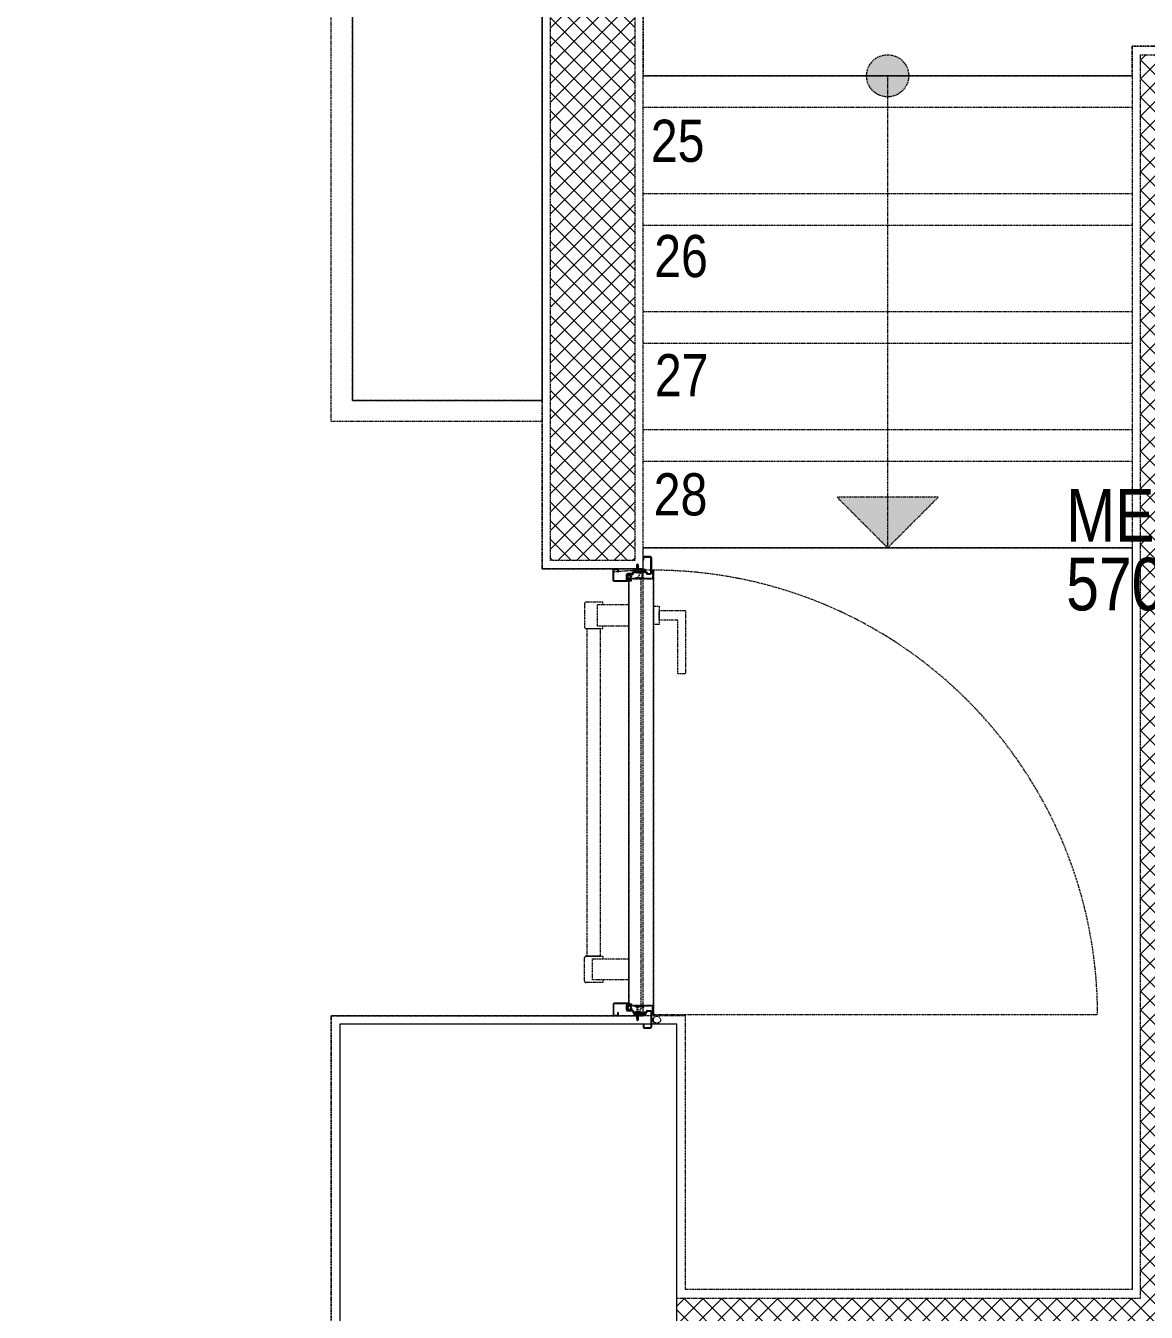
# Model space of a CAD drawing. Extents: x -1457 to 23780, y -2071 to 4205.
# Drawn here: x 21743 to 22008.9, y 2376.6 to 2681.9 of the extents above; entities that cross this region are included whole.
import ezdxf

# ---------------------------------------------------------------- set-up
doc = ezdxf.new("R2010")
doc.units = 0
doc.header["$MEASUREMENT"] = 0
doc.linetypes.add('HIDDEN', pattern=[0.375, 0.25, -0.125])
doc.layers.get('0').update_dxf_attribs({"color": 9, "lineweight": 9})
doc.layers.add('1-MERDIVEN-Y-TEXT', color=181, linetype='Continuous')
for name, color, linetype, lineweight in [('10', 9, 'Continuous', 9), ('14', 9, 'Continuous', 9), ('M-TEFRIS2-015', 129, 'Continuous', 9)]:
    doc.layers.add(name, color=color, linetype=linetype, lineweight=lineweight)
doc.styles.add('LUCIDASANS', font='arial.ttf', dxfattribs={"width": 0.8})
doc.styles.add('MuuM_TEXT-STANDART', font='ARIALN.TTF')

# ---------------------------------------------------------------- blocks, each defined once
blk = doc.blocks.new('p-kolon_80x80')
blk.add_lwpolyline([(-40, -40), (40, -40), (40, 40), (-40, 40)], close=True)
blk = doc.blocks.new('*U11')
at = {"ltscale": 15}
for p, q in [((-24.9, 0.9), (-25.7, 0)), ((-24.9, -0.9), (-25.7, 0)), ((-22.9, 1.5), (-24.9, 0.9)), ((-22.9, 1.5), (-22.9, -1.5)), ((-21.2, -2.7), (-18.1, 2.8)), ((-21, -2.7), (-17.9, 2.7)), ((-19.7, -2.7), (-16.6, 2.8)), ((-19.5, -2.7), (-16.4, 2.7)), ((-18.5, 1.5), (-18.3, 2)), ((-18.2, -2.7), (-15.1, 2.8)), ((-18, -2.7), (-14.9, 2.7)), ((-17, 1.5), (-16.8, 2)), ((-16.7, -2.7), (-13.6, 2.8)), ((-16.5, -2.7), (-13.4, 2.7)), ((-15.5, 1.5), (-15.3, 2)), ((-15.2, -2.7), (-12.1, 2.8)), ((-15, -2.7), (-11.9, 2.7)), ((-14, 1.5), (-13.8, 2)), ((-13.7, -2.7), (-10.6, 2.8)), ((-13.5, -2.7), (-10.4, 2.7)), ((-12.5, 1.5), (-12.3, 2)), ((-12.2, -2.7), (-9.1, 2.8)), ((-12, -2.7), (-8.9, 2.7)), ((-11, 1.5), (-10.8, 2)), ((-10.7, -2.7), (-7.6, 2.8)), ((-10.5, -2.7), (-7.4, 2.7)), ((-9.5, 1.5), (-9.3, 2)), ((-9.2, -2.7), (-6.1, 2.8)), ((-9, -2.7), (-5.9, 2.7)), ((-8, 1.5), (-7.8, 2)), ((-7.7, -2.7), (-4.6, 2.8)), ((-7.5, -2.7), (-4.4, 2.7)), ((-6.5, 1.5), (-6.3, 2)), ((-6.2, -2.7), (-3.1, 2.8)), ((-6, -2.7), (-2.9, 2.7)), ((-5, 1.5), (-4.8, 2)), ((-4.7, -2.7), (-1.6, 2.8)), ((-4.5, -2.7), (-1.4, 2.7)), ((-3.5, 1.5), (-3.3, 2)), ((-2, 1.5), (-1.8, 2)), ((-0.5, 4.2), (-1.5, 1.5)), ((0, 0.5), (-0.6, 0.5)), ((-24.9, -0.9), (-22.9, -1.5)), ((-8.6, -1.5), (-22.9, -1.5)), ((-21.2, -2.7), (-20.9, -1.5)), ((-20.3, -1.5), (-19.1, -1.5)), ((-19.7, -2.7), (-19.4, -1.5)), ((-18.8, -1.5), (-17.6, -1.5)), ((-18.2, -2.7), (-17.9, -1.5)), ((-17.3, -1.5), (-16.1, -1.5)), ((-16.7, -2.7), (-16.4, -1.5)), ((-15.8, -1.5), (-14.6, -1.5)), ((-15.2, -2.7), (-14.9, -1.5)), ((-14.3, -1.5), (-13.1, -1.5)), ((-13.7, -2.7), (-13.4, -1.5)), ((-12.8, -1.5), (-11.6, -1.5)), ((-12.2, -2.7), (-11.9, -1.5)), ((-11.3, -1.5), (-10.1, -1.5)), ((-10.7, -2.7), (-10.4, -1.5)), ((-9.8, -1.5), (-8.6, -1.5)), ((-9.2, -2.7), (-8.9, -1.5)), ((-8.3, -1.5), (-7.1, -1.5)), ((-7.7, -2.7), (-7.4, -1.5)), ((-6.8, -1.5), (-5.6, -1.5)), ((-6.2, -2.7), (-5.9, -1.5)), ((-5.3, -1.5), (-4.1, -1.5)), ((-4.7, -2.7), (-4.4, -1.5)), ((-3.8, -1.5), (-2.1, -1.5)), ((-0.5, -4.2), (-1.5, -1.5)), ((0, -0.5), (-0.6, -0.5))]:
    blk.add_line(p, q, dxfattribs=at)
for p, q in [((-6.9, 1.5), (-22.9, 1.5)), ((-17.4, 1.5), (-18.6, 1.5)), ((-15.9, 1.5), (-17.1, 1.5)), ((-14.4, 1.5), (-15.6, 1.5)), ((-12.9, 1.5), (-14.1, 1.5)), ((-11.4, 1.5), (-12.6, 1.5)), ((-9.9, 1.5), (-11.1, 1.5)), ((-8.4, 1.5), (-9.6, 1.5)), ((-6.9, 1.5), (-8.1, 1.5)), ((-5.4, 1.5), (-6.6, 1.5)), ((-3.9, 1.5), (-5.1, 1.5)), ((-2.4, 1.5), (-3.6, 1.5)), ((-1.5, 1.5), (-2.1, 1.5)), ((0, 0.5), (0, 4.1)), ((-1.5, -1.5), (-2.1, -1.5)), ((0, -0.5), (0, -4.1))]:
    blk.add_line(p, q)
for centre, radius, start, end in [((-26, 3.9), 3.92, 274.361, 322.1025), ((-26, -3.9), 3.92, 37.8975, 85.639), ((-18, 2.8), 0.0971, 330.3204, 150.3204), ((-16.5, 2.8), 0.0971, 330.3204, 150.3204), ((-15, 2.8), 0.0971, 330.3204, 150.3204), ((-13.5, 2.8), 0.0971, 330.3204, 150.3204), ((-12, 2.8), 0.0971, 330.3204, 150.3204), ((-10.5, 2.8), 0.0971, 330.3204, 150.3204), ((-9, 2.8), 0.0971, 330.3204, 150.3204), ((-7.5, 2.8), 0.0971, 330.3204, 150.3204), ((-6, 2.8), 0.0971, 330.3204, 150.3204), ((-4.5, 2.8), 0.0971, 330.3204, 150.3204), ((-3, 2.8), 0.0971, 330.3204, 150.3204), ((-1.5, 2.8), 0.0971, 330.3204, 150.3204), ((-0.6, 0), 0.486, 90, 270), ((-0.3, 4.1), 0.25, 0, 150.0864), ((-21.1, -2.7), 0.0971, 150.3204, 330.3204), ((-19.6, -2.7), 0.0971, 150.3204, 330.3204), ((-18.1, -2.7), 0.0971, 150.3204, 330.3204), ((-16.6, -2.7), 0.0971, 150.3204, 330.3204), ((-15.1, -2.7), 0.0971, 150.3204, 330.3204), ((-13.6, -2.7), 0.0971, 150.3204, 330.3204), ((-12.1, -2.7), 0.0971, 150.3204, 330.3204), ((-10.6, -2.7), 0.0971, 150.3204, 330.3204), ((-9.1, -2.7), 0.0971, 150.3204, 330.3204), ((-7.6, -2.7), 0.0971, 150.3204, 330.3204), ((-6.1, -2.7), 0.0971, 150.3204, 330.3204), ((-4.6, -2.7), 0.0971, 150.3204, 330.3204), ((-0.3, -4.1), 0.25, 209.9136, 0)]:
    blk.add_arc(centre, radius, start, end, dxfattribs=at)
blk = doc.blocks.new('conta')
at = {"ltscale": 10}
for p, q in [((-2649.88, 5344.46), (-2649.78, 5344.3)), ((-2649.87, 5345.53), (-2649.81, 5345.61)), ((-2649.72, 5345.4), (-2649.28, 5345.4)), ((-2649.25, 5345.41), (-2649.09, 5345.51)), ((-2648.83, 5344.87), (-2648.56, 5345.24)), ((-2648.77, 5345.12), (-2648.63, 5345.3)), ((-2648.56, 5345.31), (-2648.56, 5345.31)), ((-2649.78, 5344.3), (-2649.74, 5344.3)), ((-2648.97, 5344.05), (-2648.78, 5343.8)), ((-2648.87, 5344.09), (-2648.7, 5343.86)), ((-2648.71, 5343.79), (-2648.71, 5343.79))]:
    blk.add_line(p, q, dxfattribs=at)
for centre, radius, start, end in [((-2653.03, 5345), 3.19, 350.4674, 8.9372), ((-2649.87, 5344.47), 0.02, 170.4674, 213.7451), ((-2649.83, 5345.5), 0.05, 140.6345, 188.9372), ((-2649.74, 5345.58), 0.0696, 22.2428, 159.258), ((-2650.94, 5345.01), 1.24, 340.3382, 16.7772), ((-2649.74, 5344.58), 0.03, 160.3382, 273.2666), ((-2649.72, 5345.37), 0.03, 90, 196.7772), ((-2649.56, 5341.55), 3.01, 80.4362, 93.2666), ((-2649.28, 5345.45), 0.05, 270, 303.0062), ((-2649.08, 5345.49), 0.03, 4.7972, 123.0062), ((-2649.06, 5344.54), 0.03, 260.4362, 338.7066), ((-2650.22, 5344.99), 1.27, 338.7066, 23.0418), ((-2649.01, 5345.57), 0.05, 18.7951, 42.1429), ((-2651.17, 5344.83), 2.33, 7.5897, 18.7951), ((-2658.2, 5345.19), 9.36, 353.6857, 357.8537), ((-2648.81, 5345.15), 0.05, 187.5897, 322.7347), ((-2648.79, 5344.84), 0.05, 142.7347, 180.2669), ((-2648.59, 5345.27), 0.05, 52.7347, 142.7347), ((-2648.59, 5345.27), 0.05, 322.7347, 52.7347), ((-2649.22, 5344.14), 0.231, 353.9571, 81.9004), ((-2648.89, 5344.11), 0.1, 173.9571, 217.2653), ((-2648.79, 5344.15), 0.1, 173.6857, 217.2653), ((-2648.74, 5343.83), 0.05, 217.2653, 307.2653), ((-2648.74, 5343.83), 0.05, 307.2653, 37.2653)]:
    blk.add_arc(centre, radius, start, end, dxfattribs=at)
for points, knots in [([(-2649.74, 5344.31), (-2649.74, 5344.34), (-2649.7, 5344.52), (-2649.59, 5344.33), (-2649.34, 5344.36), (-2649.23, 5344.37), (-2649.18, 5344.37)], [0, 0, 0, 0, 0.1008757, 0.3841126, 0.5436166, 0.6906785, 0.6906785, 0.6906785, 0.6906785]), ([(-2648.98, 5345.6), (-2649, 5345.63), (-2649.09, 5345.71), (-2649.23, 5345.44), (-2649.32, 5345.74), (-2649.39, 5345.46), (-2649.51, 5345.75), (-2649.59, 5345.5), (-2649.65, 5345.57), (-2649.68, 5345.61)], [0.0086373, 0.0086373, 0.0086373, 0.0086373, 0.1097304, 0.3133405, 0.4430081, 0.5658764, 0.7165186, 0.8527974, 0.9648495, 0.9648495, 0.9648495, 0.9648495])]:
    blk.add_open_spline(points, degree=3, knots=knots, dxfattribs=at)
blk = doc.blocks.new('p-yn_sackasa')
at = {"layer": '10', "linetype": 'Continuous'}
for p, q in [((0, 6.16), (0, 6.9)), ((0.01, 6.9), (0.01, 6.15)), ((0.14, 6.9), (0.14, 6.16)), ((0.15, 6.9), (0.15, 6.16)), ((2.69, 7.16), (0.26, 7.16)), ((2.69, 7.15), (0.26, 7.15)), ((2.69, 7.02), (0.26, 7.02)), ((0.26, 7.01), (2.69, 7.01)), ((2.8, 3.29), (2.8, 6.9)), ((2.81, 3.29), (2.81, 6.9)), ((2.94, 3.29), (2.94, 6.9)), ((2.95, 3.29), (2.95, 6.9)), ((0.26, 6.05), (0.76, 6.05)), ((0.75, 6.04), (0.26, 6.04)), ((0.26, 5.91), (0.75, 5.91)), ((0.76, 5.9), (0.26, 5.9)), ((0.75, 5.91), (0.75, 6.04)), ((0.76, 5.9), (0.76, 6.05)), ((1.11, 2.52), (1.11, 3.73)), ((1.12, 2.52), (1.12, 3.73)), ((1.25, 3.73), (1.25, 2.52)), ((1.26, 2.52), (1.26, 3.73)), ((1.37, 3.98), (2.49, 3.98)), ((2.49, 3.97), (1.37, 3.97)), ((1.37, 3.84), (2.49, 3.84)), ((2.49, 3.83), (1.37, 3.83)), ((2.6, 3.69), (2.5, 3.36)), ((2.51, 3.35), (2.61, 3.69)), ((2.73, 3.65), (2.63, 3.32)), ((2.74, 3.64), (2.64, 3.31)), ((-2.19, 0), (-2.19, -0.15)), ((0.67, -0.71), (0.67, 2.27)), ((0.69, -0.71), (0.69, 2.27)), ((0.81, -0.71), (0.81, 2.27)), ((0.83, -0.71), (0.83, 2.27)), ((0.92, 2.33), (0.95, 2.32)), ((0.93, 2.34), (0.95, 2.33)), ((1.01, 2.46), (0.99, 2.47)), ((0.99, 2.46), (1.01, 2.45)), ((-2.95, -0.25), (-2.95, -1.75)), ((-2.94, -1.75), (-2.94, -0.25)), ((-2.81, -0.25), (-2.81, -1.75)), ((-2.8, -0.25), (-2.8, -1.75)), ((-2.19, 0), (-2.7, 0)), ((-2.2, -0.01), (-2.7, -0.01)), ((-2.2, -0.14), (-2.7, -0.14)), ((-2.19, -0.15), (-2.7, -0.15)), ((1.01, -1.85), (-2.7, -1.85)), ((1.01, -1.86), (-2.7, -1.86)), ((-2.7, -1.99), (1.01, -1.99)), ((1.01, -2), (-2.7, -2)), ((-2.2, -0.14), (-2.2, -0.01)), ((0.92, -0.77), (0.95, -0.76)), ((0.93, -0.78), (0.95, -0.77)), ((0.99, -0.89), (1.01, -0.88)), ((1.01, -0.89), (0.99, -0.91)), ((1.11, -0.96), (1.11, -1.75)), ((1.12, -0.96), (1.12, -1.75)), ((1.25, -0.96), (1.25, -1.75)), ((1.26, -0.96), (1.26, -1.75))]:
    blk.add_line(p, q, dxfattribs=at)
for points in [[(0.15, 2.14), (0.67, 2.14), (0.67, -0.54), (0.15, -0.54)], [(0.15, 2.14), (0.41, 2.14), (0.41, -0.54), (0.15, -0.54)]]:
    blk.add_lwpolyline(points, close=True, dxfattribs=at)
for centre, radius, start, end in [((0.26, 6.9), 0.261, 90, 180), ((0.26, 6.16), 0.261, 180, 270), ((0.26, 6.9), 0.249, 90, 180), ((0.26, 6.16), 0.249, 181.345, 271.3502), ((0.26, 6.9), 0.122, 90, 180), ((0.26, 6.16), 0.122, 180, 270), ((0.26, 6.9), 0.11, 90, 180), ((0.26, 6.16), 0.11, 180, 270), ((2.69, 6.9), 0.261, 0, 90), ((2.69, 6.9), 0.249, 0, 90), ((2.69, 6.9), 0.122, 0, 90), ((2.69, 6.9), 0.11, 0, 90), ((1.37, 3.73), 0.253, 90, 180), ((1.37, 3.73), 0.24, 90, 180), ((1.37, 3.73), 0.114, 90, 180), ((1.37, 3.73), 0.101, 90, 180), ((2.49, 3.72), 0.261, 342.8602, 90), ((2.49, 3.72), 0.249, 342.8613, 90), ((2.49, 3.72), 0.122, 342.8607, 90), ((2.49, 3.72), 0.11, 342.8621, 90), ((2.72, 3.29), 0.232, 162.8601, 0), ((2.72, 3.29), 0.219, 162.8613, 0), ((2.72, 3.29), 0.0927, 162.8605, 0), ((2.72, 3.29), 0.0801, 162.8624, 0), ((0.89, 2.27), 0.219, 63.2153, 180), ((0.89, 2.27), 0.206, 63.2169, 180), ((0.89, 2.27), 0.0801, 63.215, 180), ((0.89, 2.27), 0.0674, 63.2144, 180), ((1.04, 2.52), 0.206, 243.2197, 0), ((1.04, 2.52), 0.219, 243.2148, 0), ((1.04, 2.52), 0.0801, 243.2203, 0), ((1.04, 2.52), 0.0674, 243.2129, 0), ((-2.7, -0.25), 0.253, 90, 180), ((-2.7, -1.75), 0.253, 180, 270), ((-2.7, -0.25), 0.24, 90, 180), ((-2.7, -1.75), 0.24, 180, 270), ((-2.7, -0.25), 0.114, 90, 180), ((-2.7, -1.75), 0.114, 180, 270), ((-2.7, -0.25), 0.101, 90, 180), ((-2.7, -1.75), 0.101, 180, 270), ((0.89, -0.71), 0.219, 180, 296.785), ((0.89, -0.71), 0.206, 180, 296.7851), ((0.89, -0.71), 0.0801, 180, 296.785), ((0.89, -0.71), 0.0674, 180, 180.5245), ((0.89, -0.71), 0.0674, 180, 296.7871), ((1.04, -0.96), 0.219, 0, 116.7854), ((1.04, -0.96), 0.206, 0, 116.7836), ((1.04, -0.96), 0.0801, 0, 116.7811), ((1.04, -0.96), 0.0674, 0, 116.7871), ((1.01, -1.75), 0.114, 270, 0), ((1.01, -1.75), 0.24, 270, 0), ((1.01, -1.75), 0.101, 270, 0), ((1.01, -1.75), 0.253, 270, 0)]:
    blk.add_arc(centre, radius, start, end, dxfattribs=at)
at = {"layer": '10', "xscale": 0.0842696629213483, "yscale": 0.0842696629213483, "zscale": 0.0842696629213483}
blk.add_blockref('*U11', (0.95, 1.35), dxfattribs=at)
at = {"layer": '14', "xscale": -0.7887640449438696, "yscale": 0.7887640449438696, "zscale": 0.7887640449438204, "rotation": 90}
blk.add_blockref('conta', (4217.78, -2086.42), dxfattribs=at)

msp = doc.modelspace()

# ---------------------------------------------------------------- hatches: boundary and pattern name
at = {"layer": 'M-TEFRIS2-015', "linetype": 'HIDDEN', "lineweight": 0}
h = msp.add_hatch(dxfattribs=at)
h.set_pattern_fill('ANSI37', color=256, scale=25, style=0)
h.set_pattern_definition([(45, (50, 0), (-2.2097087, 2.2097087), []), (135, (50, 0), (-2.2097087, -2.2097087), [])])
h.paths.add_polyline_path([(21887.5, 2555), (21867.5, 2555), (21867.5, 2745), (21887.5, 2745)])
h = msp.add_hatch(dxfattribs=at)
h.set_pattern_fill('ANSI37', color=256, scale=25, style=0)
h.set_pattern_definition([(45, (-10, 0), (-2.2097087, 2.2097087), []), (135, (-10, 0), (-2.2097087, -2.2097087), [])])
h.paths.add_polyline_path([(22047.5, 2365), (21897.5, 2365), (21897.5, 2380), (22007.5, 2380), (22007.5, 2675), (22022.5, 2675), (22022.5, 2490), (22137.5, 2490), (22137.5, 2475), (22022.5, 2475), (22022.5, 2380), (22417.5, 2380), (22417.5, 2475), (22437.5, 2475), (22437.5, 2380), (22567.5, 2380), (22567.5, 2365), (22067.5, 2365)])
h = msp.add_hatch(color=256, dxfattribs=at)
h.dxf.hatch_style = 1
edge = h.paths.add_edge_path()
edge.add_arc((21947.5, 2670), 5, -90, 270)
h = msp.add_hatch(color=256, dxfattribs=at)
h.dxf.hatch_style = 1
h.paths.add_polyline_path([(21959.5, 2570.02), (21935.5, 2570.02), (21947.5, 2558)])

# ---------------------------------------------------------------- linework, layer by layer
for p, q in [((21865.5, 2553), (21865.5, 2743)), ((21889.5, 2553), (21865.5, 2553)), ((21888.82, 2552), (21888.17, 2551)), ((21888.82, 2552), (21888.17, 2551)), ((21889.22, 2551), (21889.22, 2552)), ((21889.22, 2551), (21889.22, 2552)), ((21889.42, 2551), (21889.42, 2552)), ((21889.42, 2551), (21889.42, 2552)), ((21889.5, 2447), (21889.5, 2553)), ((21891.74, 2552.6), (21891.74, 2550.75)), ((21891.96, 2552.7), (21891.84, 2552.7)), ((21891.91, 2552.55), (21891.89, 2552.55)), ((21891.89, 2552.54), (21891.89, 2550.65)), ((21891.91, 2447.45), (21891.91, 2552.54)), ((21892.06, 2447.4), (21892.06, 2552.6)), ((21886.06, 2449.4), (21886.06, 2550.6)), ((21891.69, 2550.7), (21886.16, 2550.7)), ((21886.21, 2449.5), (21886.21, 2550.5)), ((21891.79, 2550.55), (21886.26, 2550.55)), ((21887.74, 2551), (21888.17, 2551)), ((21887.74, 2550.7), (21887.74, 2551)), ((21887.74, 2551), (21888.17, 2551)), ((21887.74, 2550.7), (21887.74, 2551)), ((21888.17, 2550.7), (21887.74, 2550.7)), ((21888.17, 2550.7), (21887.74, 2550.7)), ((21888.17, 2551), (21889.67, 2551)), ((21888.17, 2551), (21889.67, 2551)), ((21889.67, 2550.7), (21888.17, 2550.7)), ((21889.67, 2550.7), (21888.17, 2550.7)), ((21889.67, 2551), (21889.67, 2550.7)), ((21889.67, 2551), (21889.67, 2550.7)), ((21891.69, 2449.3), (21886.16, 2449.3)), ((21891.79, 2449.45), (21886.26, 2449.45)), ((21887.74, 2449.3), (21889.24, 2449.3)), ((21887.74, 2449), (21887.74, 2449.3)), ((21889.24, 2449), (21887.74, 2449)), ((21887.99, 2449), (21887.99, 2448)), ((21888.19, 2449), (21888.19, 2448)), ((21888.59, 2448), (21889.24, 2449)), ((21889.24, 2449.3), (21889.67, 2449.3)), ((21889.67, 2449), (21889.24, 2449)), ((21889.67, 2449.3), (21889.67, 2449)), ((21891.74, 2447.4), (21891.74, 2449.25)), ((21891.89, 2447.45), (21891.89, 2449.35)), ((21815.5, 2371), (21815.5, 2447)), ((21815.5, 2447), (21889.5, 2447)), ((21891.5, 2446.16), (21891.93, 2446.16)), ((21891.5, 2446.16), (21891.93, 2446.16)), ((21891.5, 2445.95), (21891.93, 2445.95)), ((21891.5, 2445.95), (21891.93, 2445.95)), ((21891.66, 2445.78), (21891.66, 2445.95)), ((21891.66, 2445.78), (21891.66, 2445.95)), ((21891.66, 2445.78), (21891.79, 2445.78)), ((21891.66, 2445.78), (21891.79, 2445.78)), ((21891.96, 2447.3), (21891.84, 2447.3)), ((21891.91, 2447.45), (21891.89, 2447.45)), ((21892.23, 2445.4), (21892.12, 2445.27)), ((21892.23, 2445.4), (21892.12, 2445.27))]:
    msp.add_line(p, q, dxfattribs=at)
for points in [[(21743, 2819.3), (21743, 2803), (21745, 2803), (21815.5, 2803), (21815.5, 2743), (21865.5, 2743), (21865.5, 2553), (21889.5, 2553), (21889.5, 2743), (21899.5, 2743), (21899.5, 2803), (22005.5, 2803), (22005.5, 2783), (22024.5, 2783)], [(21865.5, 2588), (21815.5, 2588), (21815.5, 2743)], [(21865.5, 2593), (21820.5, 2593), (21820.5, 2743)], [(21820.5, 2743), (21820.5, 2593), (21865.5, 2593), (21865.5, 2743), (21820.5, 2743)], [(22024.5, 2677), (22005.5, 2677), (22005.5, 2382), (21899.5, 2382), (21899.5, 2447), (21839.5, 2447), (21839.5, 2447), (21815.5, 2447), (21815.5, 2370)], [(22005.5, 2670), (21889.5, 2670)], [(21947.5, 2670), (21947.5, 2558)], [(22005.5, 2662.5), (21889.5, 2662.5)], [(22005.5, 2642), (21889.5, 2642)], [(22005.5, 2634.5), (21889.5, 2634.5)], [(22005.5, 2614), (21889.5, 2614)], [(22005.5, 2606.5), (21889.5, 2606.5)], [(22005.5, 2586), (21889.5, 2586)], [(22005.5, 2578.5), (21889.5, 2578.5)], [(22005.5, 2558), (21889.5, 2558)], [(21889.02, 2449.45), (21889.02, 2550.55)], [(21892.06, 2544.2), (21893.31, 2544.2), (21893.31, 2539.8), (21892.06, 2539.8), (21892.06, 2544.2)], [(21893.31, 2543.12), (21899.56, 2543.12), (21899.56, 2528.12), (21897.69, 2528.12), (21897.69, 2540.87), (21897.69, 2540.87), (21893.31, 2540.87), (21893.31, 2543.12)], [(21891.9, 2447.3), (21997.3, 2447.3)]]:
    msp.add_lwpolyline(points, dxfattribs=at)
for points in [[(22024.5, 2492), (22135.5, 2492), (22135.5, 2517), (22167.5, 2517), (22167.5, 2665), (22139.5, 2665), (22139.5, 2783), (22135.5, 2783), (22135.5, 2803), (22024.5, 2803), (22024.5, 2783), (22005.5, 2783), (22005.5, 2803), (21899.5, 2803), (21899.5, 2743), (21889.5, 2743), (21889.5, 2670), (22005.5, 2670), (22005.5, 2677), (22024.5, 2677)], [(21887.5, 2555), (21867.5, 2555), (21867.5, 2745), (21887.5, 2745)], [(22047.5, 2365), (22047.5, 2365), (21897.5, 2365), (21897.5, 2380), (22007.5, 2380), (22007.5, 2675), (22022.5, 2675), (22022.5, 2490), (22137.5, 2490), (22137.5, 2475), (22022.5, 2475), (22022.5, 2380), (22417.5, 2380), (22417.5, 2475), (22437.5, 2475), (22437.5, 2380), (22567.5, 2380), (22567.5, 2365), (22067.5, 2365), (22067.5, 2365)], [(21959.5, 2570.02), (21935.5, 2570.02), (21947.5, 2558)], [(22005.5, 2558), (22005.5, 2382), (21899.5, 2382), (21899.5, 2447), (21889.5, 2447), (21889.5, 2558)], [(21878.56, 2544.5), (21878.56, 2539.5), (21886.06, 2539.5), (21886.06, 2544.5)], [(21876.19, 2461.12), (21876.19, 2538.87), (21879.32, 2538.87), (21879.32, 2461.12)], [(21877.44, 2455.5), (21877.44, 2460.5), (21886.06, 2460.5), (21886.06, 2455.5)]]:
    msp.add_lwpolyline(points, close=True, dxfattribs=at)
for points in [[(21879.94, 2544.5), (21879.94, 2545.12), (21875.94, 2545.12, 0.414214), (21875.57, 2544.75), (21875.57, 2539.25, 0.414214), (21875.94, 2538.87), (21879.94, 2538.87), (21879.94, 2539.5)], [(21879.94, 2455.5), (21879.94, 2454.87), (21875.94, 2454.87, -0.414214), (21875.57, 2455.25), (21875.57, 2460.75, -0.414214), (21875.94, 2461.12), (21879.94, 2461.12), (21879.94, 2460.5)]]:
    msp.add_lwpolyline(points, format="xyb", dxfattribs=at)
for centre, radius in [((21947.5, 2670), 5), ((21892.76, 2446.05), 0.843), ((21892.76, 2446.05), 0.843)]:
    msp.add_circle(centre, radius, dxfattribs=at)
for centre, radius, start, end in [((21891.9, 2447.3), 105.4, 90.2166, 95.2047), ((21891.84, 2552.6), 0.1, 90, 180), ((21891.9, 2447.3), 105.4, 0, 90.0351), ((21891.89, 2552.54), 0.005, 90, 180), ((21891.91, 2552.54), 0.005, 0, 90), ((21891.96, 2552.6), 0.1, 0, 90), ((21886.2, 2550.56), 0.141, 104.9271, 165.0729), ((21891.69, 2550.75), 0.05, 270, 0), ((21891.79, 2550.65), 0.1, 270, 0), ((21886.16, 2449.4), 0.1, 180, 270), ((21886.26, 2449.5), 0.05, 180, 270), ((21891.69, 2449.25), 0.05, 0, 90), ((21891.79, 2449.35), 0.1, 0, 90), ((21891.76, 2446.58), 0.302, 209.9685, 344.4476), ((21891.76, 2446.58), 0.302, 209.9685, 344.4476), ((21891.76, 2446.58), 0.428, 232.379, 293.648), ((21891.76, 2446.58), 0.428, 232.379, 293.648), ((21891.84, 2447.4), 0.1, 180, 270), ((21892.76, 2446.05), 1.01, 195.7139, 230.5908), ((21892.76, 2446.05), 1.01, 195.7139, 230.5908), ((21891.89, 2447.45), 0.005, 180, 270), ((21891.91, 2447.45), 0.005, 270, 0), ((21891.96, 2447.4), 0.1, 270, 0)]:
    msp.add_arc(centre, radius, start, end, dxfattribs=at)

# ---------------------------------------------------------------- block references
at = {"layer": 'M-TEFRIS2-015', "linetype": 'HIDDEN', "lineweight": 0, "extrusion": (0, 0, -1), "zscale": -1, "rotation": 270}
msp.add_blockref('p-yn_sackasa', (-21889.5, 2553), dxfattribs=at)
at = {"layer": 'M-TEFRIS2-015', "linetype": 'HIDDEN', "lineweight": 0, "rotation": 90}
msp.add_blockref('p-yn_sackasa', (21889.5, 2447), dxfattribs=at)
at = {"layer": 'M-TEFRIS2-015', "linetype": 'HIDDEN', "lineweight": 0}
msp.add_blockref('p-kolon_80x80', (21857.5, 2405), dxfattribs=at)

# ---------------------------------------------------------------- texts
at = {"layer": '1-MERDIVEN-Y-TEXT', "style": 'LUCIDASANS', "width": 0.8}
for s, p in [('MERDİVEN BASINÇLANDIRMA FANI-MBF 04-YATAY MONTAJ', (21989.86, 2559.49)), ('57000 m3/h - 600 Pa (21.27kW,400V-3Ph-50Hz)', (21989.86, 2543.17))]:
    msp.add_text(s, height=12.5, dxfattribs=at).set_placement(p)
at = {"layer": 'M-TEFRIS2-015', "linetype": 'HIDDEN', "lineweight": 0, "style": 'MuuM_TEXT-STANDART'}
for s, p in [('25', (21891.3, 2649.58)), ('26', (21892.11, 2622.24)), ('27', (21892.26, 2593.97)), ('28', (21891.99, 2565.7))]:
    msp.add_text(s, height=10, dxfattribs=at).set_placement(p)

doc.saveas('drawing.dxf')
